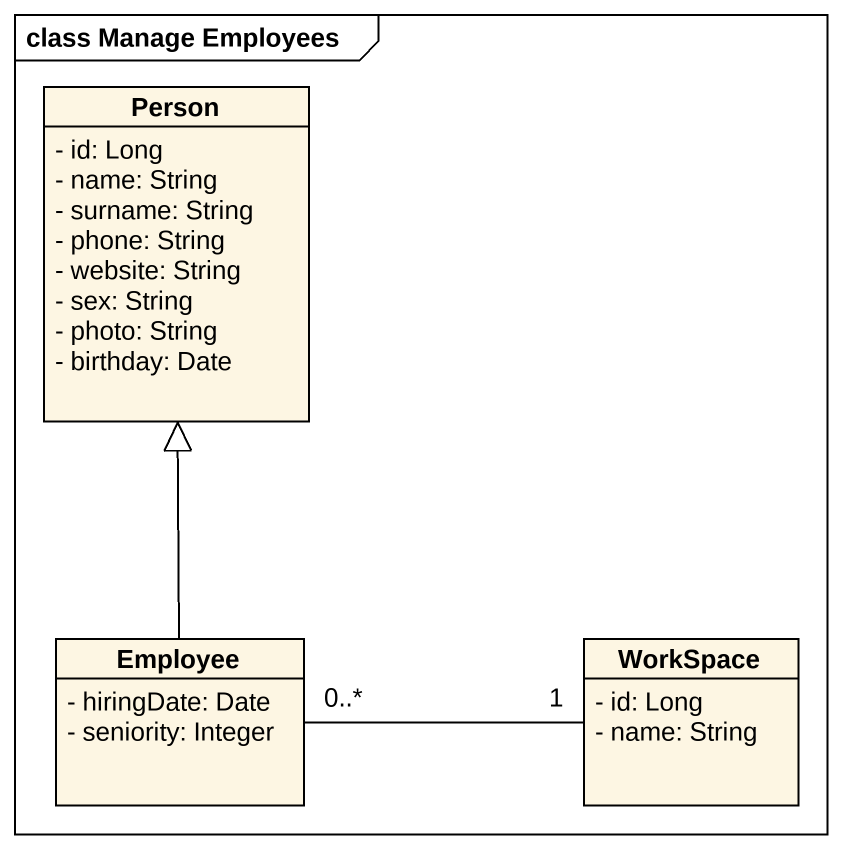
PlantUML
@startuml
mainframe class Manage Employees
hide circle
hide empty members
skinparam classAttributeIconSize 0
class "Person" as Person_ {
  - id: Long
  - name: String
  - surname: String
  - phone: String
  - website: String
  - sex: String
  - photo: String
  - birthday: Date
}
class Employee {
  - hiringDate: Date
  - seniority: Integer
}
class WorkSpace {
  - id: Long
  - name: String
}
Employee -up-|> Person_
Employee "0..*" -right- "1" WorkSpace
@enduml
